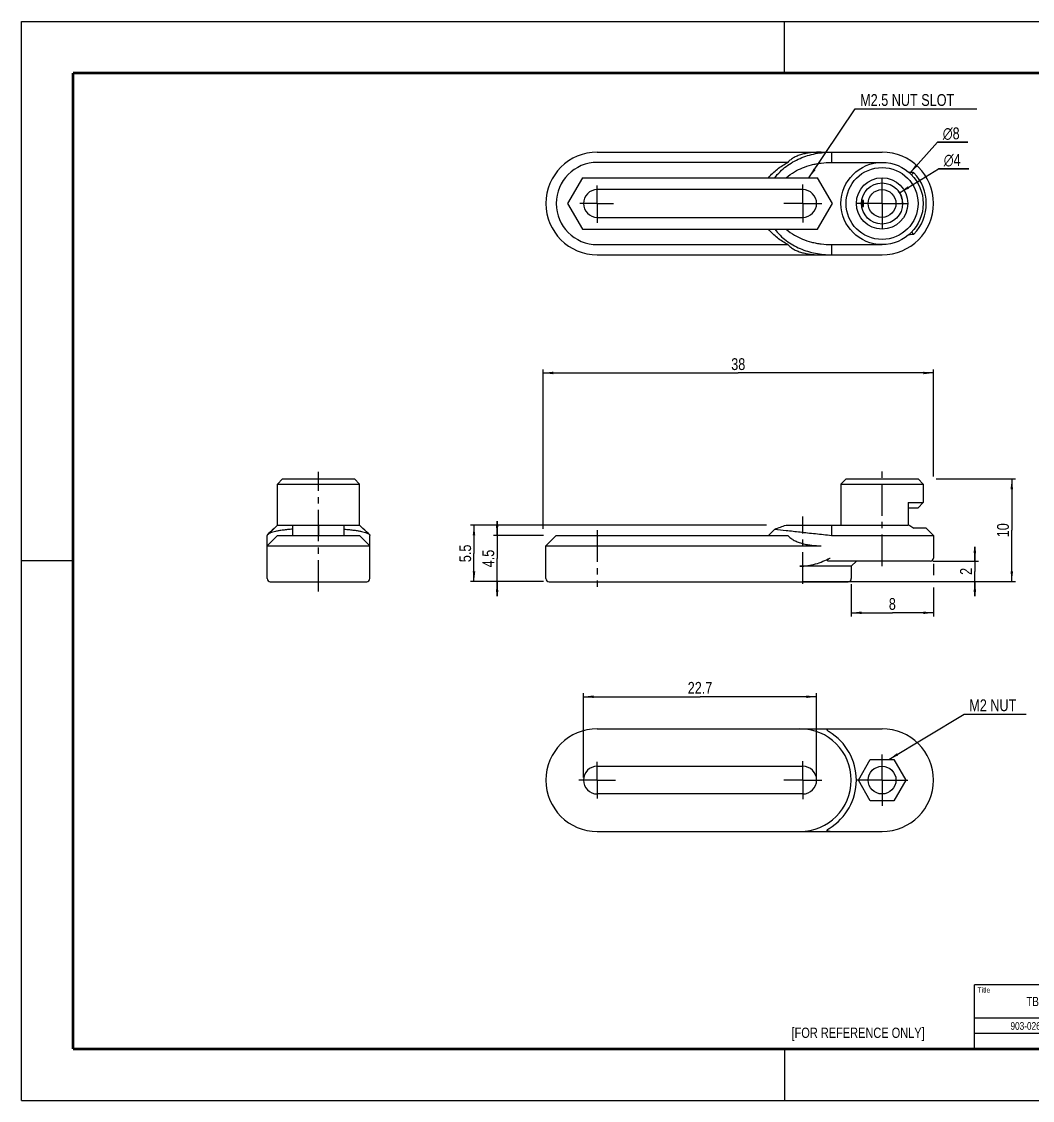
# Model space of a CAD drawing. Header units: millimetres. Extents: x 0 to 297, y 0 to 210.
# Drawn here: x 0 to 196.8, y 0 to 210 of the extents above; entities that cross this region are included whole.
import ezdxf

# ---------------------------------------------------------------- set-up
doc = ezdxf.new("R2010")
doc.units = ezdxf.units.MM
doc.header["$LTSCALE"] = 16.335
doc.linetypes.add('CENTER', pattern=[0.6, 0.375, -0.075, 0.075, -0.075])
doc.layers.get('0').update_dxf_attribs({"linetype": 'CONTINUOUS'})
doc.layers.add('02___PRT_ALL_AXES', color=7, linetype='CONTINUOUS')
doc.layers.add('7_ALL_FEATURES', color=7, linetype='CONTINUOUS')
doc.styles.get("Standard").update_dxf_attribs({"font": 'txt', "width": 0.8})
doc.styles.add('TEXTSTYLE_1', font='gdt', dxfattribs={"width": 0.8})
doc.styles.add('TEXTSTYLE_3', font='txt_____.ttf', dxfattribs={"width": 0.5})
doc.dimstyles.new('DIMSTYLE_1', dxfattribs={"dimtxt": 2.3, "dimasz": 2, "dimexe": 0.7, "dimexo": 0.5, "dimgap": 0.575, "dimtad": 1, "dimdec": 3, "dimlfac": 0.5, "dimdsep": 46, "dimtxsty": 'Standard', "dimblk": '_FILLED', "dimblk1": '_FILLED', "dimblk2": '_FILLED', "dimcen": 0.09, "dimadec": 0, "dimazin": 0, "dimtp": 0.2, "dimtm": 0.2, "dimtfac": 1, "dimtdec": 3, "dimtofl": 0, "dimtmove": 0, "dimatfit": 3, "dimldrblk": '_FILLED', "dimfxl": 1, "dimtolj": 1, "dimarcsym": 0})
doc.dimstyles.new('DIMSTYLE_2', dxfattribs={"dimtxt": 2.3, "dimasz": 2, "dimexe": 0.7, "dimexo": 0.5, "dimgap": 0.575, "dimtad": 1, "dimdec": 3, "dimlfac": 0.5, "dimdsep": 46, "dimtxsty": 'Standard', "dimblk": '_FILLED', "dimblk1": '_FILLED', "dimblk2": '_FILLED', "dimcen": 0.09, "dimadec": 0, "dimazin": 0, "dimtp": 0.1, "dimtm": 0.1, "dimtfac": 1, "dimtdec": 3, "dimtofl": 0, "dimtmove": 0, "dimatfit": 3, "dimldrblk": '_FILLED', "dimfxl": 1, "dimtolj": 1, "dimarcsym": 0})
doc.dimstyles.new('DIMSTYLE_3', dxfattribs={"dimtxt": 2.3, "dimasz": 2, "dimexe": 0.7, "dimexo": 0.5, "dimgap": 0.575, "dimtad": 1, "dimdec": 3, "dimlfac": 0.5, "dimdsep": 46, "dimtxsty": 'Standard', "dimblk": '_FILLED', "dimblk1": '_FILLED', "dimblk2": '_FILLED', "dimcen": 0.09, "dimadec": 0, "dimazin": 0, "dimtp": 0.3, "dimtm": 0.3, "dimtfac": 1, "dimtdec": 3, "dimtofl": 0, "dimtmove": 0, "dimatfit": 3, "dimldrblk": '_FILLED', "dimfxl": 1, "dimtolj": 1, "dimarcsym": 0})
doc.dimstyles.new('DIMSTYLE_4', dxfattribs={"dimtxt": 2.3, "dimasz": 2, "dimexe": 0.7, "dimexo": 0.5, "dimgap": 0.575, "dimtad": 1, "dimlfac": 0.5, "dimdsep": 46, "dimtxsty": 'Standard', "dimblk": '_FILLED', "dimblk1": '_FILLED', "dimblk2": '_FILLED', "dimcen": 0.09, "dimadec": 0, "dimazin": 0, "dimtp": 0.1, "dimtm": 0.1, "dimtfac": 1, "dimtofl": 0, "dimtmove": 0, "dimatfit": 3, "dimldrblk": '_FILLED', "dimfxl": 1, "dimtolj": 1, "dimarcsym": 0})
doc.dimstyles.new('DIMSTYLE_5', dxfattribs={"dimtxt": 2.3, "dimasz": 2, "dimexe": 0.7, "dimexo": 0.5, "dimtad": 1, "dimlfac": 0.5, "dimdsep": 46, "dimtxsty": 'Standard', "dimblk": '_FILLED', "dimblk1": '_FILLED', "dimblk2": '_FILLED', "dimcen": 0.09, "dimadec": 0, "dimazin": 0, "dimtp": 0.2, "dimtm": 0.2, "dimtfac": 1, "dimtmove": 0, "dimatfit": 2, "dimldrblk": '_FILLED', "dimfxl": 1, "dimtolj": 1, "dimarcsym": 0})
doc.dimstyles.new('DIMSTYLE_6', dxfattribs={"dimtxt": 2.3, "dimasz": 2, "dimexe": 0.7, "dimexo": 0.5, "dimtad": 1, "dimlfac": 0.5, "dimdsep": 46, "dimtxsty": 'Standard', "dimblk": '_FILLED', "dimblk1": '_FILLED', "dimblk2": '_FILLED', "dimcen": 0.09, "dimadec": 0, "dimazin": 0, "dimtp": 0.1, "dimtm": 0.1, "dimtfac": 1, "dimtmove": 0, "dimatfit": 2, "dimldrblk": '_FILLED', "dimfxl": 1, "dimtolj": 1, "dimarcsym": 0})
doc.dimstyles.get("Standard").update_dxf_attribs({"dimtxt": 2.3, "dimasz": 2, "dimexe": 0.7, "dimexo": 0.5, "dimtad": 1, "dimdsep": 46, "dimtxsty": 'Standard', "dimblk": '_FILLED', "dimblk1": '_FILLED', "dimblk2": '_FILLED', "dimcen": 0.09, "dimadec": 0, "dimazin": 0, "dimtol": 1, "dimtp": 0.05, "dimtm": 0.05, "dimtfac": 1, "dimtofl": 0, "dimtmove": 0, "dimatfit": 3, "dimldrblk": '_FILLED', "dimfxl": 1, "dimtolj": 1, "dimarcsym": 0})

# ---------------------------------------------------------------- blocks, each defined once
blk = doc.blocks.new('_FILLED')
at = {"color": 0, "linetype": 'ByBlock'}
blk.add_solid([(0, 0), (-1, 0.125), (-1, -0.125)], dxfattribs=at)
blk = doc.blocks.new('*D1')
at = {"color": 2, "linetype": 'Continuous'}
for p, q in [((178.01, 120.98), (193.46, 120.98)), ((192.76, 120.98), (192.76, 110.98)), ((192.76, 100.98), (192.76, 110.98)), ((162.94, 100.98), (193.46, 100.98))]:
    blk.add_line(p, q, dxfattribs=at)
at = {"color": 2, "linetype": 'Continuous', "xscale": 2, "yscale": 2, "zscale": 2}
for p, rotation in [((192.76, 120.98), 90), ((192.76, 100.98), 270)]:
    blk.add_blockref('_FILLED', p, dxfattribs=dict(at, rotation=rotation))
at = {"color": 2, "linetype": 'Continuous', "insert": (189.89, 110.98), "char_height": 2.3, "width": 3.68, "attachment_point": 2, "rotation": 90, "line_spacing_factor": 0.9}
blk.add_mtext('10', dxfattribs=at)
blk = doc.blocks.new('*D2')
at = {"color": 2, "linetype": 'Continuous'}
for p, q in [((92.57, 109.98), (92.57, 112.78)), ((92.57, 112.78), (92.57, 105.48)), ((101.57, 109.98), (91.87, 109.98)), ((92.57, 98.18), (92.57, 105.48)), ((101.57, 100.98), (91.87, 100.98)), ((92.57, 100.98), (92.57, 98.18))]:
    blk.add_line(p, q, dxfattribs=at)
at = {"color": 2, "linetype": 'Continuous', "xscale": 2, "yscale": 2, "zscale": 2}
for p, rotation in [((92.57, 109.98), 270), ((92.57, 100.98), 90)]:
    blk.add_blockref('_FILLED', p, dxfattribs=dict(at, rotation=rotation))
at = {"color": 2, "linetype": 'Continuous', "insert": (89.7, 105.48), "char_height": 2.3, "width": 5.52, "attachment_point": 2, "rotation": 90, "line_spacing_factor": 0.9}
blk.add_mtext('4.5', dxfattribs=at)
blk = doc.blocks.new('*D3')
at = {"color": 2, "linetype": 'Continuous'}
for p, q in [((145.01, 111.98), (87.37, 111.98)), ((88.07, 111.98), (88.07, 106.48)), ((88.07, 100.98), (88.07, 106.48)), ((101.23, 100.98), (87.37, 100.98))]:
    blk.add_line(p, q, dxfattribs=at)
at = {"color": 2, "linetype": 'Continuous', "xscale": 2, "yscale": 2, "zscale": 2}
for p, rotation in [((88.07, 111.98), 90), ((88.07, 100.98), 270)]:
    blk.add_blockref('_FILLED', p, dxfattribs=dict(at, rotation=rotation))
at = {"color": 2, "linetype": 'Continuous', "insert": (85.2, 106.48), "char_height": 2.3, "width": 5.52, "attachment_point": 2, "rotation": 90, "line_spacing_factor": 0.9}
blk.add_mtext('5.5', dxfattribs=at)
blk = doc.blocks.new('*D4')
at = {"color": 2, "linetype": 'Continuous'}
for p, q in [((101.51, 111.27), (101.51, 142.3)), ((101.51, 141.6), (139.51, 141.6)), ((177.51, 141.6), (139.51, 141.6)), ((177.51, 121.48), (177.51, 142.3))]:
    blk.add_line(p, q, dxfattribs=at)
at = {"color": 2, "linetype": 'Continuous', "xscale": 2, "yscale": 2, "zscale": 2, "rotation": 180}
blk.add_blockref('_FILLED', (101.51, 141.6), dxfattribs=at)
at = {"color": 2, "linetype": 'Continuous', "xscale": 2, "yscale": 2, "zscale": 2}
blk.add_blockref('_FILLED', (177.51, 141.6), dxfattribs=at)
at = {"color": 2, "linetype": 'Continuous', "insert": (139.51, 144.47), "char_height": 2.3, "width": 3.68, "attachment_point": 2, "line_spacing_factor": 0.9}
blk.add_mtext('38', dxfattribs=at)
blk = doc.blocks.new('*D5')
at = {"color": 2, "linetype": 'Continuous'}
for p, q in [((177.51, 104.48), (177.51, 102.21)), ((161.51, 100.48), (161.51, 94.22)), ((177.51, 99.86), (177.51, 94.22)), ((161.51, 94.92), (169.51, 94.92)), ((177.51, 94.92), (169.51, 94.92))]:
    blk.add_line(p, q, dxfattribs=at)
at = {"color": 2, "linetype": 'Continuous', "xscale": 2, "yscale": 2, "zscale": 2, "rotation": 180}
blk.add_blockref('_FILLED', (161.51, 94.92), dxfattribs=at)
at = {"color": 2, "linetype": 'Continuous', "xscale": 2, "yscale": 2, "zscale": 2}
blk.add_blockref('_FILLED', (177.51, 94.92), dxfattribs=at)
at = {"color": 2, "linetype": 'Continuous', "insert": (169.51, 97.79), "char_height": 2.3, "width": 1.84, "attachment_point": 2, "line_spacing_factor": 0.9}
blk.add_mtext('8', dxfattribs=at)
blk = doc.blocks.new('*D7')
at = {"color": 2, "linetype": 'Continuous'}
for p, q in [((109.37, 62.85), (109.37, 79.28)), ((109.37, 78.58), (132.07, 78.58)), ((154.77, 78.58), (132.07, 78.58)), ((154.77, 62.85), (154.77, 79.28))]:
    blk.add_line(p, q, dxfattribs=at)
at = {"color": 2, "linetype": 'Continuous', "xscale": 2, "yscale": 2, "zscale": 2, "rotation": 180}
blk.add_blockref('_FILLED', (109.37, 78.58), dxfattribs=at)
at = {"color": 2, "linetype": 'Continuous', "xscale": 2, "yscale": 2, "zscale": 2}
blk.add_blockref('_FILLED', (154.77, 78.58), dxfattribs=at)
at = {"color": 2, "linetype": 'Continuous', "insert": (132.07, 81.46), "char_height": 2.3, "width": 7.36, "attachment_point": 2, "line_spacing_factor": 0.9}
blk.add_mtext('22.7', dxfattribs=at)
blk = doc.blocks.new('*D8')
at = {"color": 2, "linetype": 'Continuous'}
for p, q in [((185.57, 104.98), (185.57, 107.78)), ((185.57, 107.78), (185.57, 102.98)), ((177.41, 104.98), (186.27, 104.98)), ((185.57, 98.18), (185.57, 102.98)), ((152.01, 100.98), (186.27, 100.98)), ((185.57, 100.98), (185.57, 98.18))]:
    blk.add_line(p, q, dxfattribs=at)
at = {"color": 2, "linetype": 'Continuous', "xscale": 2, "yscale": 2, "zscale": 2}
for p, rotation in [((185.57, 104.98), 270), ((185.57, 100.98), 90)]:
    blk.add_blockref('_FILLED', p, dxfattribs=dict(at, rotation=rotation))
at = {"color": 2, "linetype": 'Continuous', "insert": (182.69, 102.98), "char_height": 2.3, "width": 1.84, "attachment_point": 2, "rotation": 90, "line_spacing_factor": 0.9}
blk.add_mtext('2', dxfattribs=at)
blk = doc.blocks.new('*D9')
at = {"color": 2, "linetype": 'Continuous'}
for p, q in [((172.89, 180.52), (178.33, 186.51)), ((178.33, 186.51), (184.23, 186.51)), ((184.23, 186.51), (178.33, 186.51))]:
    blk.add_line(p, q, dxfattribs=at)
at = {"color": 2, "linetype": 'Continuous', "xscale": 2, "yscale": 2, "zscale": 2, "rotation": 227.7761852836}
blk.add_blockref('_FILLED', (172.89, 180.52), dxfattribs=at)
at = {"color": 2, "linetype": 'Continuous', "insert": (179.33, 189.39), "char_height": 2.3, "width": 4.9067, "attachment_point": 1, "line_spacing_factor": 0.9, "style": 'TEXTSTYLE_1'}
blk.add_mtext('{\\Fgdt;n}\\Ftxt;8', dxfattribs=at)
blk = doc.blocks.new('*D10')
at = {"color": 2, "linetype": 'Continuous'}
for p, q in [((170.92, 176.68), (178.52, 181.33)), ((178.52, 181.33), (184.43, 181.33)), ((184.43, 181.33), (178.52, 181.33))]:
    blk.add_line(p, q, dxfattribs=at)
at = {"color": 2, "linetype": 'Continuous', "xscale": 2, "yscale": 2, "zscale": 2, "rotation": 211.466400008}
blk.add_blockref('_FILLED', (170.92, 176.68), dxfattribs=at)
at = {"color": 2, "linetype": 'Continuous', "insert": (179.52, 184.21), "char_height": 2.3, "width": 4.9067, "attachment_point": 1, "line_spacing_factor": 0.9, "style": 'TEXTSTYLE_1'}
blk.add_mtext('{\\Fgdt;n}\\Ftxt;4', dxfattribs=at)
blk = doc.blocks.new('*T11')
at = {"color": 2, "linetype": 'Continuous'}
for p, q in [((101.5, 12.5), (0, 12.5)), ((0, 0), (0, 12.5)), ((42, 0), (42, 12.5)), ((55, 0), (55, 12.5)), ((64.5, 0), (64.5, 12.5)), ((73.5, 0), (73.5, 12.5)), ((82.5, 0), (82.5, 12.5)), ((101.5, 0), (101.5, 12.5)), ((101.5, 8), (42, 8)), ((91.5, 0), (91.5, 8)), ((42, 6), (0, 6)), ((24, 0), (24, 6)), ((24, 3), (0, 3)), ((101.5, 0), (0, 0))]:
    blk.add_line(p, q, dxfattribs=at)
at = {"color": 7, "linetype": 'Continuous', "attachment_point": 2, "line_spacing_factor": 0.9}
for s, insert, char_height, width in [('TB3 PCB Support-IBB-01', (21, 10.15), 1.8, 63.36), ('903-0261-000', (12, 5.25), 1.5, 28.8), ('Oct-16-17', (33, 3.9), 1.8, 25.92)]:
    blk.add_mtext(s, dxfattribs=dict(at, insert=insert, char_height=char_height, width=width))
at = {"color": 7, "linetype": 'Continuous', "insert": (78, 4.9), "char_height": 1.8, "width": 10.8, "attachment_point": 2, "line_spacing_factor": 0.9, "style": 'TEXTSTYLE_3'}
blk.add_mtext('1 of 1', dxfattribs=at)

msp = doc.modelspace()

# ---------------------------------------------------------------- linework, layer by layer
at = {"color": 7, "linetype": 'Continuous'}
for p, q in [((0, 0), (0, 210)), ((0, 210), (297, 210)), ((148.5, 200), (148.5, 210)), ((163.7099, 174.9928), (163.5323, 174.9928)), ((163.9099, 175.1928), (163.5609, 175.1928)), ((163.9099, 175.1928), (163.7099, 174.9928)), ((163.7099, 174.1928), (163.7099, 174.9928)), ((163.9099, 173.9928), (163.9099, 175.1928)), ((163.5323, 174.1928), (163.7099, 174.1928)), ((163.5609, 173.9928), (163.9099, 173.9928)), ((163.9099, 173.9928), (163.7099, 174.1928)), ((10, 105), (0, 105)), ((148.5, 10), (148.5, 0)), ((0, 0), (297, 0))]:
    msp.add_line(p, q, dxfattribs=at)
at = {"color": 7, "linetype": 'Continuous', "const_width": 0.5}
for points in [[(10, 200), (10, 10)], [(287, 200), (10, 200)], [(10, 10), (287, 10)]]:
    msp.add_lwpolyline(points, dxfattribs=at)
at = {"color": 2, "linetype": 'Continuous'}
msp.add_arc((167.5099, 174.5928), 4, 0, 38.591416, dxfattribs=at)
at = {"layer": '02___PRT_ALL_AXES', "color": 7, "linetype": 'CENTER'}
for p, q in [((167.5099, 174.5928), (167.5099, 179.5928)), ((112.0714, 174.5928), (112.0714, 178.1144)), ((152.0714, 174.5928), (152.0714, 178.2928)), ((112.0714, 174.5928), (108.6729, 174.5928)), ((112.0714, 174.5928), (112.0714, 170.8548)), ((112.0714, 174.5928), (115.2012, 174.5928)), ((152.0714, 174.5928), (148.3714, 174.5928)), ((152.0714, 174.5928), (155.7714, 174.5928)), ((152.0714, 174.5928), (152.0714, 170.8928)), ((167.5099, 174.5928), (162.5099, 174.5928)), ((167.5099, 174.5928), (172.5099, 174.5928)), ((167.5099, 174.5928), (167.5099, 169.5928)), ((57.8029, 99.0339), (57.8029, 122.3401)), ((167.5099, 104.016), (167.5099, 122.4423)), ((152.0714, 100.5769), (152.0714, 113.6649)), ((112.0714, 110.9769), (112.0714, 99.9769)), ((167.5099, 62.3472), (167.5099, 67.3472)), ((112.0714, 62.3472), (112.0714, 65.9119)), ((152.0714, 62.3472), (152.0714, 66.0472)), ((112.0714, 62.3472), (108.5067, 62.3472)), ((112.0714, 62.3472), (112.0714, 58.7825)), ((112.0714, 62.3472), (115.6361, 62.3472)), ((152.0714, 62.3472), (148.3714, 62.3472)), ((152.0714, 62.3472), (155.7714, 62.3472)), ((152.0714, 62.3472), (152.0714, 58.6472)), ((167.5099, 62.3472), (162.5099, 62.3472)), ((167.5099, 62.3472), (172.5099, 62.3472)), ((167.5099, 62.3472), (167.5099, 57.3472))]:
    msp.add_line(p, q, dxfattribs=at)
at = {"layer": '02___PRT_ALL_AXES', "color": 7, "linetype": 'Continuous'}
for p, q in [((152.0714, 177.2928), (112.0714, 177.2928)), ((112.0714, 171.8928), (152.0714, 171.8928))]:
    msp.add_line(p, q, dxfattribs=at)
msp.add_circle((167.5099, 174.5928), 2.7, dxfattribs=at)
for centre, start, end in [((112.0714, 174.5928), 90, 270), ((152.0714, 174.5928), 270, 90)]:
    msp.add_arc(centre, 2.7, start, end, dxfattribs=at)
at = {"layer": '7_ALL_FEATURES', "color": 7, "linetype": 'Continuous'}
for p, q in [((112.0714, 184.5928), (167.5099, 184.5928)), ((157.652, 184.5928), (157.652, 182.5928)), ((149.1667, 182.5928), (112.0714, 182.5928)), ((157.652, 182.5928), (167.5099, 182.5928)), ((109.1846, 179.5928), (106.2979, 174.5928)), ((109.1846, 179.5928), (154.9581, 179.5928)), ((157.8449, 174.5928), (154.9581, 179.5928)), ((106.2979, 174.5928), (109.1846, 169.5928)), ((154.9581, 169.5928), (157.8449, 174.5928)), ((109.1846, 169.5928), (154.9581, 169.5928)), ((112.0714, 166.5928), (149.1667, 166.5928)), ((157.652, 166.5928), (167.5099, 166.5928)), ((157.652, 166.5928), (157.652, 164.5928)), ((112.0714, 164.5928), (167.5099, 164.5928)), ((50.8029, 120.9769), (49.8029, 119.9769)), ((49.8029, 111.9769), (49.8029, 119.9769)), ((49.8029, 119.9769), (65.8029, 119.9769)), ((50.8031, 120.9769), (64.8027, 120.9769)), ((64.8029, 120.9769), (65.8029, 119.9769)), ((65.8029, 111.9769), (65.8029, 119.9769)), ((160.5099, 120.9769), (159.5099, 119.9769)), ((159.5099, 119.9769), (175.5099, 119.9769)), ((159.5099, 119.9769), (159.5099, 111.9769)), ((160.5099, 120.9769), (174.5099, 120.9769)), ((174.5099, 120.9769), (175.5099, 119.9769)), ((175.5099, 119.9769), (175.5099, 116.3769)), ((172.6116, 116.3769), (175.5099, 116.3769)), ((172.6116, 116.3769), (172.6116, 111.9769)), ((174.5099, 115.3769), (175.5099, 116.3769)), ((172.6116, 115.3769), (174.5097, 115.3769)), ((47.9715, 110.1455), (49.8029, 111.9769)), ((49.8029, 111.9769), (65.8028, 111.9769)), ((52.8029, 109.9769), (52.8029, 111.9769)), ((57.8029, 111.9769), (57.8029, 109.9769)), ((62.8029, 109.9769), (62.8029, 111.9769)), ((148.8202, 111.9769), (172.6116, 111.9769)), ((157.652, 111.9769), (157.652, 109.9769)), ((172.6117, 112.083), (172.6594, 112.053)), ((176.1097, 111.3769), (173.6751, 111.3769)), ((176.1099, 111.3769), (177.5099, 109.9769)), ((47.8029, 101.5769), (47.8029, 109.9769)), ((49.8029, 109.9769), (47.8029, 107.9769)), ((49.8029, 109.9769), (65.8029, 109.9769)), ((65.8029, 109.9769), (67.8029, 107.9769)), ((67.8029, 101.5769), (67.8029, 109.9769)), ((104.0714, 109.9769), (102.0714, 107.9769)), ((104.0716, 109.9769), (149.1667, 109.9769)), ((146.6293, 111.2017), (145.4045, 109.9769)), ((157.652, 109.9769), (177.5099, 109.9769)), ((177.5099, 109.9769), (177.5099, 105.5769)), ((47.8029, 107.9769), (67.8029, 107.9769)), ((102.0714, 101.5769), (102.0714, 107.9769)), ((102.0714, 107.9769), (155.652, 107.9769)), ((161.5099, 103.9769), (151.5099, 103.9769)), ((176.9099, 104.9769), (157.223, 104.9769)), ((161.5099, 103.9769), (162.5099, 104.9769)), ((161.5099, 103.9769), (161.5099, 101.5769)), ((48.4029, 100.9769), (67.2029, 100.9769)), ((102.6714, 100.9769), (160.9099, 100.9769)), ((112.0714, 72.3472), (167.5099, 72.3472)), ((162.8911, 62.3472), (165.2005, 66.3472)), ((165.2005, 66.3472), (169.8193, 66.3472)), ((169.8193, 66.3472), (172.1287, 62.3472)), ((112.0714, 65.0472), (152.0714, 65.0472)), ((165.2005, 58.3472), (162.8911, 62.3472)), ((172.1287, 62.3472), (169.8193, 58.3472)), ((152.0714, 59.6472), (112.0714, 59.6472)), ((169.8193, 58.3472), (165.2005, 58.3472)), ((112.0714, 52.3472), (167.5099, 52.3472))]:
    msp.add_line(p, q, dxfattribs=at)
for points in [[(49.8028, 111.9769), (49.4712, 111.6491), (49.1391, 111.327), (48.808, 111.0119), (48.4777, 110.703), (48.1479, 110.3997), (47.9221, 110.1949)], [(67.6836, 110.1949), (67.4501, 110.4068), (67.1211, 110.7093), (66.7921, 111.0172), (66.4626, 111.331), (66.1323, 111.6513), (65.8029, 111.9769)]]:
    msp.add_lwpolyline(points, dxfattribs=at)
for centre, radius in [((167.5099, 174.5928), 8), ((167.5099, 174.5928), 7), ((167.5099, 174.5928), 5), ((167.5099, 174.5928), 4), ((167.5099, 62.3472), 2.7)]:
    msp.add_circle(centre, radius, dxfattribs=at)
for centre, radius, start, end in [((112.0714, 174.5928), 10, 90, 270), ((167.5099, 174.5928), 10, 270, 90), ((112.0714, 174.5928), 8, 90, 270), ((229.9972, 122.3156), 81.0426, 134.024705, 134.454379), ((167.5099, 174.5928), 8.6, 315.798409, 44.201586), ((229.9107, 226.7825), 80.9197, 225.545979, 225.976305), ((176.9099, 105.5769), 0.6, 270, 360), ((48.4029, 101.5769), 0.6, 180, 270), ((67.2029, 101.5769), 0.6, 270, 360), ((102.6714, 101.5769), 0.6, 180, 270), ((160.9099, 101.5769), 0.6, 270, 360), ((112.0714, 62.3472), 10, 90, 270), ((151.5099, 62.3472), 10, 270, 90), ((151.5099, 62.3472), 11, 301.290442, 58.709534), ((167.5099, 62.3472), 10, 270, 90), ((112.0714, 62.3472), 2.7, 90, 270), ((152.0714, 62.3472), 2.7, 270, 90)]:
    msp.add_arc(centre, radius, start, end, dxfattribs=at)
for points, knots in [([(146.6293, 179.5928), (146.9391, 180.0144), (147.6276, 180.8086), (148.8193, 181.8359), (150.1338, 182.6979), (152.0069, 183.6276), (154.5202, 184.3919), (156.6098, 184.5928), (157.652, 184.5928)], [0, 0, 0, 0, 0.12532217, 0.25055978, 0.3756972, 0.50077677, 0.75041248, 1, 1, 1, 1]), ([(155.652, 184.5928), (155.0378, 184.5928), (154.1174, 184.5511), (152.9087, 184.3821), (152.0286, 184.1903), (151.189, 183.9241), (150.4121, 183.5754), (149.7258, 183.1403), (149.3354, 182.7833), (149.1667, 182.5928)], [0, 0, 0, 0, 0.26435686, 0.39550418, 0.52496705, 0.65161177, 0.77396014, 0.8904552, 1, 1, 1, 1]), ([(145.4045, 179.5928), (145.9141, 180.2168), (147.0886, 181.3429), (148.4545, 182.2151), (149.1667, 182.5928)], [0, 0, 0, 0, 0.49985302, 1, 1, 1, 1]), ([(148.8202, 179.5928), (149.3286, 180.0417), (150.3553, 180.7662), (152.0348, 181.5801), (153.469, 182.0502), (154.702, 182.3262), (155.9973, 182.5314), (156.9889, 182.5941), (157.652, 182.5928)], [0, 0, 0, 0, 0.21376948, 0.39295784, 0.58679394, 0.68794072, 0.79099682, 1, 1, 1, 1]), ([(173.6751, 180.5886), (173.598, 180.5905), (173.2964, 180.5982), (172.9947, 180.6062), (172.7702, 180.6122)], [0, 0, 0, 0, 0.25562671, 1, 1, 1, 1]), ([(149.1667, 166.5928), (148.4545, 166.9705), (147.0886, 167.8426), (145.9141, 168.9687), (145.4045, 169.5928)], [0, 0, 0, 0, 0.50014723, 1, 1, 1, 1]), ([(146.6293, 169.5928), (146.9391, 169.1711), (147.6276, 168.3769), (148.8193, 167.3496), (150.1338, 166.4876), (152.0069, 165.5579), (154.5202, 164.7936), (156.6098, 164.5928), (157.652, 164.5928)], [0, 0, 0, 0, 0.12532213, 0.25055969, 0.37569706, 0.50077659, 0.7504123, 1, 1, 1, 1]), ([(148.8202, 169.5928), (149.3285, 169.144), (150.355, 168.4195), (152.0341, 167.6058), (153.4681, 167.1356), (154.7011, 166.8595), (155.9968, 166.6542), (156.9886, 166.5914), (157.652, 166.5928)], [0, 0, 0, 0, 0.21372347, 0.39286787, 0.58668221, 0.68783834, 0.79091722, 1, 1, 1, 1]), ([(172.7702, 168.5733), (172.8439, 168.5753), (173.1456, 168.5834), (173.4472, 168.5912), (173.6751, 168.597)], [0, 0, 0, 0, 0.24447436, 1, 1, 1, 1]), ([(149.1667, 166.5928), (149.3354, 166.4022), (149.7258, 166.0452), (150.4121, 165.6102), (151.189, 165.2615), (152.0286, 164.9953), (152.9087, 164.8035), (154.1174, 164.6344), (155.0378, 164.5928), (155.652, 164.5928)], [0, 0, 0, 0, 0.10954416, 0.22603959, 0.34838797, 0.47503273, 0.60449576, 0.73564301, 1, 1, 1, 1]), ([(172.6594, 112.053), (172.7423, 112.0009), (173.0851, 111.7818), (173.4221, 111.5539), (173.6751, 111.3769)], [0, 0, 0, 0, 0.24078437, 1, 1, 1, 1]), ([(47.9221, 110.1949), (47.9035, 110.1782), (47.8704, 110.1447), (47.8318, 110.0899), (47.8082, 110.034), (47.8029, 109.9955), (47.8029, 109.9769)], [0, 0, 0, 0, 0.29352123, 0.55081011, 0.78180861, 1, 1, 1, 1]), ([(52.8029, 111.2017), (52.4649, 111.1741), (51.8268, 111.115), (50.9287, 111.0084), (50.1467, 110.8913), (49.4809, 110.7661), (48.9299, 110.635), (48.5434, 110.5159), (48.292, 110.4158), (48.1428, 110.3448), (48.0207, 110.2734), (47.9514, 110.2213), (47.9221, 110.1949)], [0, 0, 0, 0, 0.2024489, 0.38260386, 0.53988536, 0.67450884, 0.78694678, 0.87791255, 0.91565873, 0.94843661, 0.97644998, 1, 1, 1, 1]), ([(62.8029, 111.2017), (63.1408, 111.1741), (63.779, 111.115), (64.677, 111.0084), (65.4591, 110.8913), (66.1249, 110.7661), (66.6758, 110.635), (67.0623, 110.5159), (67.3138, 110.4158), (67.4629, 110.3448), (67.585, 110.2734), (67.6544, 110.2213), (67.6837, 110.1949)], [0, 0, 0, 0, 0.20244942, 0.38260463, 0.53988635, 0.67450987, 0.7869477, 0.87791334, 0.91565945, 0.94843721, 0.97645036, 1, 1, 1, 1]), ([(67.6837, 110.1949), (67.7022, 110.1782), (67.7354, 110.1447), (67.774, 110.0899), (67.7976, 110.034), (67.8029, 109.9955), (67.8029, 109.9769)], [0, 0, 0, 0, 0.29351446, 0.55079948, 0.78179943, 1, 1, 1, 1]), ([(146.6293, 111.2017), (147.3663, 111.1198), (149.0071, 110.9374), (151.1381, 110.7007), (153.0381, 110.4897), (154.5505, 110.321), (156.0939, 110.1508), (157.1311, 110.036), (157.652, 109.9769)], [0, 0, 0, 0, 0.20057959, 0.4465755, 0.57998494, 0.71770944, 0.85821804, 1, 1, 1, 1]), ([(149.1667, 109.9769), (149.3354, 109.7864), (149.7258, 109.4294), (150.4121, 108.9943), (151.189, 108.6456), (152.0286, 108.3794), (152.9087, 108.1876), (154.1174, 108.0185), (155.0378, 107.9769), (155.652, 107.9769)], [0, 0, 0, 0, 0.10954416, 0.22603959, 0.34838797, 0.47503273, 0.60449576, 0.73564301, 1, 1, 1, 1]), ([(151.5099, 103.9769), (152.022, 103.9769), (153.048, 104.0569), (154.5509, 104.3972), (156.0012, 104.9136), (156.9317, 105.3453), (157.3886, 105.5769)], [0, 0, 0, 0, 0.24997482, 0.49995994, 0.74997771, 1, 1, 1, 1]), ([(157.223, 104.9769), (157.1747, 104.9769), (157.1032, 104.9799), (157.0109, 104.994), (156.9471, 105.0104), (156.8908, 105.035), (156.8522, 105.0668), (156.8362, 105.1009), (156.831, 105.1407), (156.8509, 105.1948), (156.8954, 105.2524), (156.9533, 105.3072), (157.0187, 105.3586), (157.0885, 105.4068), (157.1611, 105.4524), (157.2607, 105.5103), (157.3371, 105.5508), (157.3886, 105.5769)], [0, 0, 0, 0, 0.1222034, 0.18060914, 0.23631889, 0.28833109, 0.33569893, 0.35855654, 0.38215173, 0.4354934, 0.4982959, 0.56623482, 0.63670465, 0.70848083, 0.78096604, 0.85382635, 1, 1, 1, 1]), ([(157.223, 71.7472), (157.1983, 71.7622), (157.1495, 71.7929), (157.0781, 71.8417), (157.0097, 71.8936), (156.9458, 71.9493), (156.8898, 72.0092), (156.8528, 72.0645), (156.8366, 72.1114), (156.8324, 72.1453), (156.8373, 72.1774), (156.8556, 72.2155), (156.8949, 72.2534), (156.975, 72.2955), (157.0906, 72.3262), (157.2371, 72.3439), (157.3377, 72.3472), (157.3886, 72.3472)], [0, 0, 0, 0, 0.07169072, 0.14325916, 0.21442998, 0.28473565, 0.35328642, 0.41787939, 0.44775947, 0.47570022, 0.5018625, 0.52737281, 0.57917854, 0.63395664, 0.75061856, 0.87347718, 1, 1, 1, 1]), ([(157.3886, 52.3472), (157.3377, 52.3472), (157.2372, 52.3504), (157.1133, 52.3653), (157.0192, 52.3873), (156.9537, 52.41), (156.8949, 52.441), (156.8556, 52.4789), (156.8373, 52.5169), (156.8324, 52.5491), (156.8366, 52.583), (156.8528, 52.6299), (156.8898, 52.6851), (156.9458, 52.7451), (157.0097, 52.8008), (157.0781, 52.8527), (157.1495, 52.9014), (157.1983, 52.9322), (157.223, 52.9472)], [0, 0, 0, 0, 0.12650333, 0.24934392, 0.30874203, 0.36616041, 0.42092904, 0.472716, 0.49822718, 0.5243814, 0.55231738, 0.58220328, 0.64677257, 0.71530394, 0.78560213, 0.85676288, 0.92832068, 1, 1, 1, 1])]:
    msp.add_open_spline(points, degree=3, knots=knots, dxfattribs=at)
msp.add_open_spline([(146.6293, 111.2017), (147.3596, 111.4602), (148.0903, 111.7173), (148.8202, 111.9769)], degree=3, dxfattribs=at)

# ---------------------------------------------------------------- block references
msp.add_blockref('*T11', (185.5, 10))

# ---------------------------------------------------------------- texts
at = {"color": 2, "linetype": 'Continuous', "char_height": 2.3, "attachment_point": 1, "line_spacing_factor": 0.9}
for s, insert, width in [('M2.5 NUT SLOT', (163.2397, 195.8822), 23.92), ('M2 NUT', (184.4824, 78.0657), 11.04)]:
    msp.add_mtext(s, dxfattribs=dict(at, insert=insert, width=width))
at = {"color": 7, "linetype": 'Continuous', "attachment_point": 1, "line_spacing_factor": 0.9}
for s, insert, char_height, width in [('Title', (186.0586, 21.9826), 1, 4), ('[FOR REFERENCE ONLY]', (149.8814, 14.1678), 2, 32)]:
    msp.add_mtext(s, dxfattribs=dict(at, insert=insert, char_height=char_height, width=width))

# ---------------------------------------------------------------- dimensions: what is measured, and where the dimension line sits
at = {"color": 2, "linetype": 'Continuous'}
for p1, p2, dimstyle, picture, middle in [((172.8861, 180.517), (162.1336, 168.6686), 'DIMSTYLE_5', '*D9', (181.7813, 188.2385)), ((170.9216, 176.6808), (164.0981, 172.5048), 'DIMSTYLE_6', '*D10', (181.9771, 183.0582))]:
    dim = msp.add_diameter_dim_2p(p1=p1, p2=p2, text='%%c<>', dimstyle=dimstyle, override={"dimtih": 1, "dimtoh": 1, "dimpost": '<>'}, dxfattribs=at)
    dim.commit()
    dim.dimension.update_dxf_attribs({"geometry": picture, "text_midpoint": middle, "dimtype": 163})
for base, p1, p2, angle, dimstyle, picture, middle in [((101.5099, 141.5992), (177.5099, 120.9769), (101.5099, 110.7697), 180, 'DIMSTYLE_3', '*D4', (139.5674, 141.5992)), ((192.7637, 120.9769), (162.4433, 100.9769), (177.5099, 120.9769), 90, 'DIMSTYLE_1', '*D1', (192.7637, 111.2069)), ((88.0714, 100.9769), (145.5099, 111.9769), (101.7272, 100.9769), 270, 'DIMSTYLE_2', '*D3', (88.0714, 106.5344)), ((92.5714, 109.9769), (102.0714, 100.9769), (102.0714, 109.9769), 90, 'DIMSTYLE_2', '*D2', (92.5714, 105.5344)), ((185.5659, 104.9769), (151.5099, 100.9769), (176.9099, 104.9769), 90, 'DIMSTYLE_4', '*D8', (185.5659, 102.9769)), ((161.5099, 94.9196), (177.5099, 104.9769), (161.5099, 100.9769), 180, 'DIMSTYLE_1', '*D5', (169.5099, 94.9196))]:
    dim = msp.add_linear_dim(base=base, p1=p1, p2=p2, angle=angle, dimstyle=dimstyle, dxfattribs=at)
    dim.commit()
    dim.dimension.update_dxf_attribs({"geometry": picture, "text_midpoint": middle, "dimtype": 160})
dim = msp.add_linear_dim(base=(154.7714, 78.5801), p1=(109.3714, 62.3472), p2=(154.7714, 62.3472), dimstyle='DIMSTYLE_1', dxfattribs=at)
dim.commit()
dim.dimension.update_dxf_attribs({"geometry": '*D7', "text_midpoint": (132.0714, 78.5801), "dimtype": 160})

# ---------------------------------------------------------------- leaders
at = {"color": 2, "linetype": 'Continuous', "annotation_type": 0, "has_hookline": 1, "hookline_direction": 0}
for points, text_width in [([(153.2632, 179.5928), (162.2397, 193.0072), (163.2397, 193.0072)], 22.1), ([(168.8191, 66.3472), (183.4824, 75.1907), (184.4824, 75.1907)], 10.4462)]:
    msp.add_leader(points, dimstyle='Standard', override={"dimtad": 1}, dxfattribs=dict(at, text_width=text_width))

doc.saveas('drawing.dxf')
